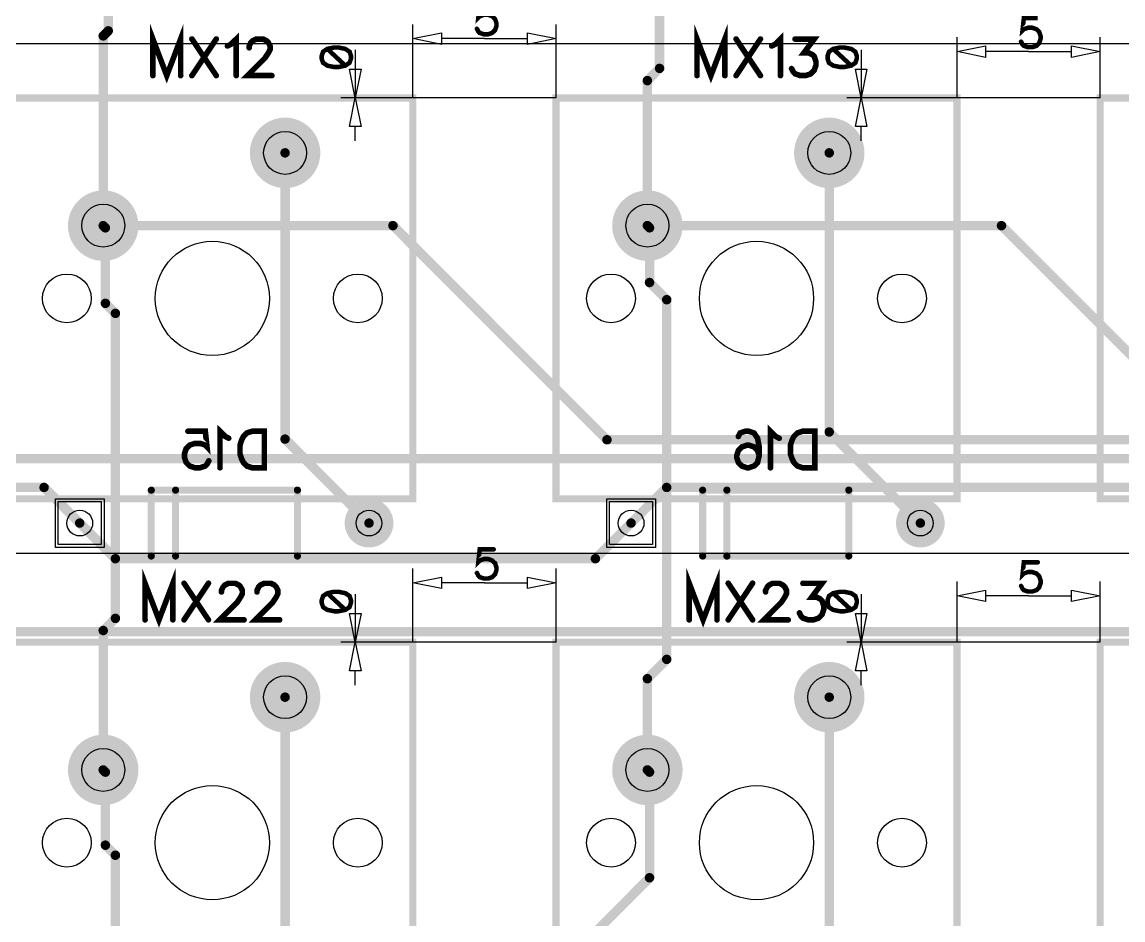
# Model space of a CAD drawing. Extents: x -0.36 to 9.09, y -0.26 to 3.18.
# Drawn here: x 1.51 to 3.023, y 0.917 to 2.152 of the extents above; entities that cross this region are included whole.
import ezdxf

# ---------------------------------------------------------------- set-up
doc = ezdxf.new("R2010")
doc.units = 0
for name, color, linetype in [('Bottom', 6, 'CONTINUOUS'), ('Bottom_Dimension', 15, 'CONTINUOUS'), ('Bottom_Mask', 10, 'CONTINUOUS'), ('Bottom_Silk', 11, 'CONTINUOUS'), ('Drill_Bottom', 8, 'CONTINUOUS'), ('Drill_Top', 7, 'CONTINUOUS'), ('Top', 5, 'CONTINUOUS'), ('Top_Dimension', 14, 'CONTINUOUS'), ('Top_Mask', 3, 'CONTINUOUS'), ('Top_Silk', 2, 'CONTINUOUS')]:
    doc.layers.add(name, color=color, linetype=linetype)

msp = doc.modelspace()

# ---------------------------------------------------------------- linework, layer by layer
at = {"layer": 'Bottom', "linetype": 'CONTINUOUS', "const_width": 0.013}
for points in [[(1.6286, 2.5277), (1.6286, 2.1394)], [(2.3864, 2.0878), (2.3864, 2.5228)], [(1.6286, 2.1394), (1.6217, 2.1325)], [(1.6217, 2.1325), (1.6217, 1.8717)], [(2.3697, 2.071), (2.3864, 2.0878)], [(2.3697, 1.8717), (2.3697, 2.071)], [(1.8717, 1.5783), (1.8717, 1.9717)], [(2.6197, 1.5881), (2.6197, 1.9717)], [(1.6217, 1.8717), (1.6246, 1.8687)], [(1.6217, 1.8717), (1.6217, 1.8717)], [(2.3697, 1.8717), (2.3697, 1.8717)], [(2.3727, 1.8687), (2.3697, 1.8717)], [(1.6246, 1.8687), (1.6246, 1.7649)], [(2.3727, 1.7935), (2.3727, 1.8687)], [(2.3963, 1.7699), (2.3727, 1.7935)], [(1.6246, 1.7649), (1.6384, 1.7511)], [(2.3963, 1.2756), (2.3963, 1.7699)], [(1.6384, 1.7511), (1.6384, 1.3319)], [(2.7449, 1.4629), (2.6197, 1.5881)], [(1.987, 1.4629), (1.8717, 1.5783)], [(1.6384, 1.3319), (1.6217, 1.3152)], [(1.6217, 1.3152), (1.6217, 1.1236)], [(2.3697, 1.249), (2.3963, 1.2756)], [(2.3697, 1.1236), (2.3697, 1.249)], [(1.8717, 0.8303), (1.8717, 1.2236)], [(2.6197, 0.8401), (2.6197, 1.2236)], [(1.6217, 1.1236), (1.6246, 1.1206)], [(1.6217, 1.1236), (1.6217, 1.1236)], [(1.6246, 1.1206), (1.6246, 1.0202)], [(2.3697, 1.1236), (2.3697, 1.1236)], [(2.3727, 1.1206), (2.3697, 1.1236)], [(2.3727, 0.9754), (2.3727, 1.1206)], [(1.6246, 1.0202), (1.6384, 1.0064)], [(1.6384, 1.0064), (1.6384, 0.5105)], [(2.2732, 0.8759), (2.3727, 0.9754)]]:
    msp.add_lwpolyline(points, dxfattribs=at)
at = {"layer": 'Bottom', "linetype": 'CONTINUOUS'}
for points, const_width in [([(1.6184, 2.1325, 1), (1.6249, 2.1325, 1), (1.6184, 2.1325, 1)], 0.0065), ([(1.6184, 2.1325, 1), (1.6249, 2.1325, 1), (1.6184, 2.1325, 1)], 0.0065), ([(1.6253, 2.1394, 1), (1.6318, 2.1394, 1), (1.6253, 2.1394, 1)], 0.0065), ([(1.6253, 2.1394, 1), (1.6318, 2.1394, 1), (1.6253, 2.1394, 1)], 0.0065), ([(2.3832, 2.0878, 1), (2.3897, 2.0878, 1), (2.3832, 2.0878, 1)], 0.0065), ([(2.3832, 2.0878, 1), (2.3897, 2.0878, 1), (2.3832, 2.0878, 1)], 0.0065), ([(2.3664, 2.071, 1), (2.3729, 2.071, 1), (2.3664, 2.071, 1)], 0.0065), ([(2.3664, 2.071, 1), (2.3729, 2.071, 1), (2.3664, 2.071, 1)], 0.0065), ([(1.8939, 1.9717, 1), (1.8494, 1.9717, 1), (1.8939, 1.9717, 1)], 0.0445), ([(2.6419, 1.9717, 1), (2.5974, 1.9717, 1), (2.6419, 1.9717, 1)], 0.0445), ([(1.8684, 1.9717, 1), (1.8749, 1.9717, 1), (1.8684, 1.9717, 1)], 0.0065), ([(2.6164, 1.9717, 1), (2.6229, 1.9717, 1), (2.6164, 1.9717, 1)], 0.0065), ([(1.6439, 1.8717, 1), (1.5994, 1.8717, 1), (1.6439, 1.8717, 1)], 0.0445), ([(2.3919, 1.8717, 1), (2.3474, 1.8717, 1), (2.3919, 1.8717, 1)], 0.0445), ([(1.6184, 1.8717, 1), (1.6249, 1.8717, 1), (1.6184, 1.8717, 1)], 0.0065), ([(1.6184, 1.8717, 1), (1.6249, 1.8717, 1), (1.6184, 1.8717, 1)], 0.0065), ([(1.6184, 1.8717, 1), (1.6249, 1.8717, 1), (1.6184, 1.8717, 1)], 0.0065), ([(2.3664, 1.8717, 1), (2.3729, 1.8717, 1), (2.3664, 1.8717, 1)], 0.0065), ([(2.3664, 1.8717, 1), (2.3729, 1.8717, 1), (2.3664, 1.8717, 1)], 0.0065), ([(2.3664, 1.8717, 1), (2.3729, 1.8717, 1), (2.3664, 1.8717, 1)], 0.0065), ([(1.6214, 1.8687, 1), (1.6279, 1.8687, 1), (1.6214, 1.8687, 1)], 0.0065), ([(1.6214, 1.8687, 1), (1.6279, 1.8687, 1), (1.6214, 1.8687, 1)], 0.0065), ([(2.3694, 1.8687, 1), (2.3759, 1.8687, 1), (2.3694, 1.8687, 1)], 0.0065), ([(2.3694, 1.8687, 1), (2.3759, 1.8687, 1), (2.3694, 1.8687, 1)], 0.0065), ([(2.3694, 1.7935, 1), (2.3759, 1.7935, 1), (2.3694, 1.7935, 1)], 0.0065), ([(2.3694, 1.7935, 1), (2.3759, 1.7935, 1), (2.3694, 1.7935, 1)], 0.0065), ([(1.6214, 1.7649, 1), (1.6279, 1.7649, 1), (1.6214, 1.7649, 1)], 0.0065), ([(1.6214, 1.7649, 1), (1.6279, 1.7649, 1), (1.6214, 1.7649, 1)], 0.0065), ([(2.393, 1.7699, 1), (2.3995, 1.7699, 1), (2.393, 1.7699, 1)], 0.0065), ([(2.393, 1.7699, 1), (2.3995, 1.7699, 1), (2.393, 1.7699, 1)], 0.0065), ([(1.6352, 1.7511, 1), (1.6417, 1.7511, 1), (1.6352, 1.7511, 1)], 0.0065), ([(1.6352, 1.7511, 1), (1.6417, 1.7511, 1), (1.6352, 1.7511, 1)], 0.0065), ([(2.6164, 1.5881, 1), (2.6229, 1.5881, 1), (2.6164, 1.5881, 1)], 0.0065), ([(2.6164, 1.5881, 1), (2.6229, 1.5881, 1), (2.6164, 1.5881, 1)], 0.0065), ([(1.8684, 1.5783, 1), (1.8749, 1.5783, 1), (1.8684, 1.5783, 1)], 0.0065), ([(1.8684, 1.5783, 1), (1.8749, 1.5783, 1), (1.8684, 1.5783, 1)], 0.0065), ([(2.0018, 1.4629, 1), (1.9723, 1.4629, 1), (2.0018, 1.4629, 1)], 0.0295), ([(2.7597, 1.4629, 1), (2.7301, 1.4629, 1), (2.7597, 1.4629, 1)], 0.0295), ([(1.9838, 1.4629, 1), (1.9903, 1.4629, 1), (1.9838, 1.4629, 1)], 0.0065), ([(2.7417, 1.4629, 1), (2.7482, 1.4629, 1), (2.7417, 1.4629, 1)], 0.0065), ([(1.6352, 1.3319, 1), (1.6417, 1.3319, 1), (1.6352, 1.3319, 1)], 0.0065), ([(1.6352, 1.3319, 1), (1.6417, 1.3319, 1), (1.6352, 1.3319, 1)], 0.0065), ([(1.6184, 1.3152, 1), (1.6249, 1.3152, 1), (1.6184, 1.3152, 1)], 0.0065), ([(1.6184, 1.3152, 1), (1.6249, 1.3152, 1), (1.6184, 1.3152, 1)], 0.0065), ([(2.393, 1.2756, 1), (2.3995, 1.2756, 1), (2.393, 1.2756, 1)], 0.0065), ([(2.393, 1.2756, 1), (2.3995, 1.2756, 1), (2.393, 1.2756, 1)], 0.0065), ([(1.8939, 1.2236, 1), (1.8494, 1.2236, 1), (1.8939, 1.2236, 1)], 0.0445), ([(2.6419, 1.2236, 1), (2.5974, 1.2236, 1), (2.6419, 1.2236, 1)], 0.0445), ([(2.3664, 1.249, 1), (2.3729, 1.249, 1), (2.3664, 1.249, 1)], 0.0065), ([(2.3664, 1.249, 1), (2.3729, 1.249, 1), (2.3664, 1.249, 1)], 0.0065), ([(1.8684, 1.2236, 1), (1.8749, 1.2236, 1), (1.8684, 1.2236, 1)], 0.0065), ([(2.6164, 1.2236, 1), (2.6229, 1.2236, 1), (2.6164, 1.2236, 1)], 0.0065), ([(1.6439, 1.1236, 1), (1.5994, 1.1236, 1), (1.6439, 1.1236, 1)], 0.0445), ([(2.3919, 1.1236, 1), (2.3474, 1.1236, 1), (2.3919, 1.1236, 1)], 0.0445), ([(1.6184, 1.1236, 1), (1.6249, 1.1236, 1), (1.6184, 1.1236, 1)], 0.0065), ([(1.6184, 1.1236, 1), (1.6249, 1.1236, 1), (1.6184, 1.1236, 1)], 0.0065), ([(1.6184, 1.1236, 1), (1.6249, 1.1236, 1), (1.6184, 1.1236, 1)], 0.0065), ([(1.6214, 1.1206, 1), (1.6279, 1.1206, 1), (1.6214, 1.1206, 1)], 0.0065), ([(1.6214, 1.1206, 1), (1.6279, 1.1206, 1), (1.6214, 1.1206, 1)], 0.0065), ([(2.3664, 1.1236, 1), (2.3729, 1.1236, 1), (2.3664, 1.1236, 1)], 0.0065), ([(2.3664, 1.1236, 1), (2.3729, 1.1236, 1), (2.3664, 1.1236, 1)], 0.0065), ([(2.3664, 1.1236, 1), (2.3729, 1.1236, 1), (2.3664, 1.1236, 1)], 0.0065), ([(2.3694, 1.1206, 1), (2.3759, 1.1206, 1), (2.3694, 1.1206, 1)], 0.0065), ([(2.3694, 1.1206, 1), (2.3759, 1.1206, 1), (2.3694, 1.1206, 1)], 0.0065), ([(1.6214, 1.0202, 1), (1.6279, 1.0202, 1), (1.6214, 1.0202, 1)], 0.0065), ([(1.6214, 1.0202, 1), (1.6279, 1.0202, 1), (1.6214, 1.0202, 1)], 0.0065), ([(1.6352, 1.0064, 1), (1.6417, 1.0064, 1), (1.6352, 1.0064, 1)], 0.0065), ([(1.6352, 1.0064, 1), (1.6417, 1.0064, 1), (1.6352, 1.0064, 1)], 0.0065), ([(2.3694, 0.9754, 1), (2.3759, 0.9754, 1), (2.3694, 0.9754, 1)], 0.0065), ([(2.3694, 0.9754, 1), (2.3759, 0.9754, 1), (2.3694, 0.9754, 1)], 0.0065)]:
    msp.add_lwpolyline(points, format="xyb", dxfattribs=dict(at, const_width=const_width))
for points in [[(1.6189, 1.4334), (1.5599, 1.4334), (1.5599, 1.4925), (1.6189, 1.4925), (1.6189, 1.4334)], [(2.3768, 1.4334), (2.3177, 1.4334), (2.3177, 1.4925), (2.3768, 1.4925), (2.3768, 1.4334)]]:
    msp.add_lwpolyline(points, dxfattribs=at)
at = {"layer": 'Bottom_Dimension', "linetype": 'CONTINUOUS'}
for points in [[(4.8073, 2.1214), (-0.2707, 2.1214)], [(4.8073, 2.1214), (-0.2067, 2.1214)], [(4.8073, 1.4213), (-0.2707, 1.4213)]]:
    msp.add_lwpolyline(points, dxfattribs=at)
at = {"layer": 'Bottom_Mask', "linetype": 'CONTINUOUS'}
for points, const_width in [([(1.8959, 1.9717, 1), (1.8474, 1.9717, 1), (1.8959, 1.9717, 1)], 0.0484), ([(1.8474, 1.9717, 1), (1.8959, 1.9717, 1), (1.8474, 1.9717, 1)], 0.0484), ([(2.6439, 1.9717, 1), (2.5955, 1.9717, 1), (2.6439, 1.9717, 1)], 0.0484), ([(2.5955, 1.9717, 1), (2.6439, 1.9717, 1), (2.5955, 1.9717, 1)], 0.0484), ([(1.6459, 1.8717, 1), (1.5974, 1.8717, 1), (1.6459, 1.8717, 1)], 0.0484), ([(1.5974, 1.8717, 1), (1.6459, 1.8717, 1), (1.5974, 1.8717, 1)], 0.0484), ([(2.3939, 1.8717, 1), (2.3455, 1.8717, 1), (2.3939, 1.8717, 1)], 0.0484), ([(2.3455, 1.8717, 1), (2.3939, 1.8717, 1), (2.3455, 1.8717, 1)], 0.0484), ([(2.0038, 1.4629, 1), (1.9703, 1.4629, 1), (2.0038, 1.4629, 1)], 0.0335), ([(1.9703, 1.4629, 1), (2.0038, 1.4629, 1), (1.9703, 1.4629, 1)], 0.0335), ([(2.7616, 1.4629, 1), (2.7282, 1.4629, 1), (2.7616, 1.4629, 1)], 0.0335), ([(2.7282, 1.4629, 1), (2.7616, 1.4629, 1), (2.7282, 1.4629, 1)], 0.0335), ([(1.8959, 1.2236, 1), (1.8474, 1.2236, 1), (1.8959, 1.2236, 1)], 0.0484), ([(1.8474, 1.2236, 1), (1.8959, 1.2236, 1), (1.8474, 1.2236, 1)], 0.0484), ([(2.6439, 1.2236, 1), (2.5955, 1.2236, 1), (2.6439, 1.2236, 1)], 0.0484), ([(2.5955, 1.2236, 1), (2.6439, 1.2236, 1), (2.5955, 1.2236, 1)], 0.0484), ([(1.6459, 1.1236, 1), (1.5974, 1.1236, 1), (1.6459, 1.1236, 1)], 0.0484), ([(1.5974, 1.1236, 1), (1.6459, 1.1236, 1), (1.5974, 1.1236, 1)], 0.0484), ([(2.3939, 1.1236, 1), (2.3455, 1.1236, 1), (2.3939, 1.1236, 1)], 0.0484), ([(2.3455, 1.1236, 1), (2.3939, 1.1236, 1), (2.3455, 1.1236, 1)], 0.0484)]:
    msp.add_lwpolyline(points, format="xyb", dxfattribs=dict(at, const_width=const_width))
for points in [[(1.6229, 1.4295), (1.5559, 1.4295), (1.5559, 1.4964), (1.6229, 1.4964), (1.6229, 1.4295)], [(2.3807, 1.4295), (2.3138, 1.4295), (2.3138, 1.4964), (2.3807, 1.4964), (2.3807, 1.4295)]]:
    msp.add_lwpolyline(points, dxfattribs=at)
at = {"layer": 'Bottom_Silk', "linetype": 'CONTINUOUS'}
for points, const_width in [([(1.7381, 1.5891), (1.762, 1.5891), (1.7643, 1.5676), (1.762, 1.57), (1.7548, 1.5724), (1.7477, 1.5724), (1.7405, 1.57), (1.7357, 1.5652), (1.7333, 1.558), (1.7333, 1.5533), (1.7357, 1.5461), (1.7405, 1.5413), (1.7477, 1.5389), (1.7548, 1.5389), (1.762, 1.5413), (1.7643, 1.5437), (1.7668, 1.5485)], 0.0077), ([(1.7942, 1.5795), (1.7894, 1.582), (1.7822, 1.5891), (1.7822, 1.5389)], 0.0077), ([(1.8431, 1.5891), (1.8431, 1.5389), (1.8264, 1.5389), (1.8192, 1.5413), (1.8144, 1.5461), (1.812, 1.5509), (1.8097, 1.558), (1.8097, 1.57), (1.812, 1.5772), (1.8144, 1.582), (1.8192, 1.5868), (1.8264, 1.5891), (1.8431, 1.5891)], 0.0077), ([(2.4948, 1.582), (2.4971, 1.5867), (2.5043, 1.5891), (2.5091, 1.5891), (2.5163, 1.5867), (2.5211, 1.5795), (2.5234, 1.5676), (2.5234, 1.5556), (2.5211, 1.5461), (2.5163, 1.5413), (2.5091, 1.5389), (2.5067, 1.5389), (2.4996, 1.5413), (2.4948, 1.5461), (2.4924, 1.5533), (2.4924, 1.5556), (2.4948, 1.5628), (2.4996, 1.5676), (2.5067, 1.57), (2.5091, 1.57), (2.5163, 1.5676), (2.5211, 1.5628), (2.5234, 1.5556)], 0.0077), ([(2.5509, 1.5795), (2.5461, 1.582), (2.5389, 1.5891), (2.5389, 1.5389)], 0.0077), ([(2.5998, 1.5891), (2.5998, 1.5389), (2.5831, 1.5389), (2.5759, 1.5413), (2.5711, 1.5461), (2.5687, 1.5509), (2.5663, 1.558), (2.5663, 1.57), (2.5687, 1.5772), (2.5711, 1.582), (2.5759, 1.5868), (2.5831, 1.5891), (2.5998, 1.5891)], 0.0077), ([(1.6877, 1.5082), (1.6877, 1.4176)], 0.0098), ([(1.6877, 1.5082), (1.8887, 1.5082)], 0.0098), ([(1.7211, 1.5082), (1.7211, 1.4176)], 0.0098), ([(1.8887, 1.5082), (1.8887, 1.4176)], 0.0098), ([(2.4456, 1.5082), (2.4456, 1.4176)], 0.0098), ([(2.4456, 1.5082), (2.6466, 1.5082)], 0.0098), ([(2.479, 1.5082), (2.479, 1.4176)], 0.0098), ([(2.6466, 1.5082), (2.6466, 1.4176)], 0.0098), ([(1.6877, 1.4176), (1.8887, 1.4176)], 0.0098), ([(2.4456, 1.4176), (2.6466, 1.4176)], 0.0098)]:
    msp.add_lwpolyline(points, dxfattribs=dict(at, const_width=const_width))
for points, const_width in [([(1.7362, 1.5891, 1), (1.74, 1.5891, 1), (1.7362, 1.5891, 1)], 0.0039), ([(1.8412, 1.5891, 1), (1.8451, 1.5891, 1), (1.8412, 1.5891, 1)], 0.0039), ([(2.5979, 1.5891, 1), (2.6017, 1.5891, 1), (2.5979, 1.5891, 1)], 0.0039), ([(1.7923, 1.5795, 1), (1.7961, 1.5795, 1), (1.7923, 1.5795, 1)], 0.0039), ([(2.4928, 1.582, 1), (2.4967, 1.582, 1), (2.4928, 1.582, 1)], 0.0039), ([(2.5489, 1.5795, 1), (2.5528, 1.5795, 1), (2.5489, 1.5795, 1)], 0.0039), ([(2.5215, 1.5556, 1), (2.5254, 1.5556, 1), (2.5215, 1.5556, 1)], 0.0039), ([(1.7649, 1.5485, 1), (1.7687, 1.5485, 1), (1.7649, 1.5485, 1)], 0.0039), ([(1.7803, 1.5389, 1), (1.7841, 1.5389, 1), (1.7803, 1.5389, 1)], 0.0039), ([(2.5369, 1.5389, 1), (2.5408, 1.5389, 1), (2.5369, 1.5389, 1)], 0.0039), ([(1.6853, 1.5082, 1), (1.6902, 1.5082, 1), (1.6853, 1.5082, 1)], 0.0049), ([(1.6853, 1.5082, 1), (1.6902, 1.5082, 1), (1.6853, 1.5082, 1)], 0.0049), ([(1.7187, 1.5082, 1), (1.7236, 1.5082, 1), (1.7187, 1.5082, 1)], 0.0049), ([(1.8862, 1.5082, 1), (1.8911, 1.5082, 1), (1.8862, 1.5082, 1)], 0.0049), ([(1.8862, 1.5082, 1), (1.8911, 1.5082, 1), (1.8862, 1.5082, 1)], 0.0049), ([(2.4432, 1.5082, 1), (2.4481, 1.5082, 1), (2.4432, 1.5082, 1)], 0.0049), ([(2.4432, 1.5082, 1), (2.4481, 1.5082, 1), (2.4432, 1.5082, 1)], 0.0049), ([(2.4765, 1.5082, 1), (2.4815, 1.5082, 1), (2.4765, 1.5082, 1)], 0.0049), ([(2.6441, 1.5082, 1), (2.649, 1.5082, 1), (2.6441, 1.5082, 1)], 0.0049), ([(2.6441, 1.5082, 1), (2.649, 1.5082, 1), (2.6441, 1.5082, 1)], 0.0049), ([(1.6853, 1.4176, 1), (1.6902, 1.4176, 1), (1.6853, 1.4176, 1)], 0.0049), ([(1.6853, 1.4176, 1), (1.6902, 1.4176, 1), (1.6853, 1.4176, 1)], 0.0049), ([(1.7187, 1.4176, 1), (1.7236, 1.4176, 1), (1.7187, 1.4176, 1)], 0.0049), ([(1.8862, 1.4176, 1), (1.8911, 1.4176, 1), (1.8862, 1.4176, 1)], 0.0049), ([(1.8862, 1.4176, 1), (1.8911, 1.4176, 1), (1.8862, 1.4176, 1)], 0.0049), ([(2.4432, 1.4176, 1), (2.4481, 1.4176, 1), (2.4432, 1.4176, 1)], 0.0049), ([(2.4432, 1.4176, 1), (2.4481, 1.4176, 1), (2.4432, 1.4176, 1)], 0.0049), ([(2.4765, 1.4176, 1), (2.4815, 1.4176, 1), (2.4765, 1.4176, 1)], 0.0049), ([(2.6441, 1.4176, 1), (2.649, 1.4176, 1), (2.6441, 1.4176, 1)], 0.0049), ([(2.6441, 1.4176, 1), (2.649, 1.4176, 1), (2.6441, 1.4176, 1)], 0.0049)]:
    msp.add_lwpolyline(points, format="xyb", dxfattribs=dict(at, const_width=const_width))
at = {"layer": 'Drill_Bottom'}
for centre, radius in [((1.8717, 1.9717), 0.0295), ((2.6197, 1.9717), 0.0295), ((1.6217, 1.8717), 0.0295), ((2.3697, 1.8717), 0.0295), ((1.7717, 1.7717), 0.0785), ((2.5197, 1.7717), 0.0785), ((1.5717, 1.7717), 0.0335), ((1.9717, 1.7717), 0.0335), ((2.3197, 1.7717), 0.0335), ((2.7197, 1.7717), 0.0335), ((1.5894, 1.4629), 0.0177), ((1.987, 1.4629), 0.0177), ((2.3473, 1.4629), 0.0177), ((2.7449, 1.4629), 0.0177), ((1.8717, 1.2236), 0.0295), ((2.6197, 1.2236), 0.0295), ((1.6217, 1.1236), 0.0295), ((2.3697, 1.1236), 0.0295), ((1.7717, 1.0236), 0.0785), ((2.5197, 1.0236), 0.0785), ((1.5717, 1.0236), 0.0335), ((1.9717, 1.0236), 0.0335), ((2.3197, 1.0236), 0.0335), ((2.7197, 1.0236), 0.0335)]:
    msp.add_circle(centre, radius, dxfattribs=at)
at = {"layer": 'Drill_Top'}
for centre, radius in [((1.8717, 1.9717), 0.0295), ((2.6197, 1.9717), 0.0295), ((1.6217, 1.8717), 0.0295), ((2.3697, 1.8717), 0.0295), ((1.7717, 1.7717), 0.0785), ((2.5197, 1.7717), 0.0785), ((1.5717, 1.7717), 0.0335), ((1.9717, 1.7717), 0.0335), ((2.3197, 1.7717), 0.0335), ((2.7197, 1.7717), 0.0335), ((1.5894, 1.4629), 0.0177), ((1.987, 1.4629), 0.0177), ((2.3473, 1.4629), 0.0177), ((2.7449, 1.4629), 0.0177), ((1.8717, 1.2236), 0.0295), ((2.6197, 1.2236), 0.0295), ((1.6217, 1.1236), 0.0295), ((2.3697, 1.1236), 0.0295), ((1.7717, 1.0236), 0.0785), ((2.5197, 1.0236), 0.0785), ((1.5717, 1.0236), 0.0335), ((1.9717, 1.0236), 0.0335), ((2.3197, 1.0236), 0.0335), ((2.7197, 1.0236), 0.0335)]:
    msp.add_circle(centre, radius, dxfattribs=at)
at = {"layer": 'Top', "linetype": 'CONTINUOUS'}
for points, const_width in [([(1.8939, 1.9717, 1), (1.8494, 1.9717, 1), (1.8939, 1.9717, 1)], 0.0445), ([(2.6419, 1.9717, 1), (2.5974, 1.9717, 1), (2.6419, 1.9717, 1)], 0.0445), ([(1.6439, 1.8717, 1), (1.5994, 1.8717, 1), (1.6439, 1.8717, 1)], 0.0445), ([(2.3919, 1.8717, 1), (2.3474, 1.8717, 1), (2.3919, 1.8717, 1)], 0.0445), ([(1.6184, 1.8717, 1), (1.6249, 1.8717, 1), (1.6184, 1.8717, 1)], 0.0065), ([(2.0167, 1.8717, 1), (2.0232, 1.8717, 1), (2.0167, 1.8717, 1)], 0.0065), ([(2.0167, 1.8717, 1), (2.0232, 1.8717, 1), (2.0167, 1.8717, 1)], 0.0065), ([(2.3664, 1.8717, 1), (2.3729, 1.8717, 1), (2.3664, 1.8717, 1)], 0.0065), ([(2.8532, 1.8717, 1), (2.8597, 1.8717, 1), (2.8532, 1.8717, 1)], 0.0065), ([(2.8532, 1.8717, 1), (2.8597, 1.8717, 1), (2.8532, 1.8717, 1)], 0.0065), ([(2.3109, 1.5774, 1), (2.3174, 1.5774, 1), (2.3109, 1.5774, 1)], 0.0065), ([(2.3109, 1.5774, 1), (2.3174, 1.5774, 1), (2.3109, 1.5774, 1)], 0.0065), ([(1.5371, 1.5119, 1), (1.5436, 1.5119, 1), (1.5371, 1.5119, 1)], 0.0065), ([(1.5371, 1.5119, 1), (1.5436, 1.5119, 1), (1.5371, 1.5119, 1)], 0.0065), ([(2.393, 1.5119, 1), (2.3995, 1.5119, 1), (2.393, 1.5119, 1)], 0.0065), ([(2.393, 1.5119, 1), (2.3995, 1.5119, 1), (2.393, 1.5119, 1)], 0.0065), ([(2.0018, 1.4629, 1), (1.9723, 1.4629, 1), (2.0018, 1.4629, 1)], 0.0295), ([(2.7597, 1.4629, 1), (2.7301, 1.4629, 1), (2.7597, 1.4629, 1)], 0.0295), ([(1.5861, 1.4629, 1), (1.5926, 1.4629, 1), (1.5861, 1.4629, 1)], 0.0065), ([(1.5861, 1.4629, 1), (1.5926, 1.4629, 1), (1.5861, 1.4629, 1)], 0.0065), ([(2.344, 1.4629, 1), (2.3505, 1.4629, 1), (2.344, 1.4629, 1)], 0.0065), ([(2.344, 1.4629, 1), (2.3505, 1.4629, 1), (2.344, 1.4629, 1)], 0.0065), ([(1.6352, 1.4139, 1), (1.6417, 1.4139, 1), (1.6352, 1.4139, 1)], 0.0065), ([(1.6352, 1.4139, 1), (1.6417, 1.4139, 1), (1.6352, 1.4139, 1)], 0.0065), ([(2.295, 1.4139, 1), (2.3015, 1.4139, 1), (2.295, 1.4139, 1)], 0.0065), ([(2.295, 1.4139, 1), (2.3015, 1.4139, 1), (2.295, 1.4139, 1)], 0.0065), ([(1.8939, 1.2236, 1), (1.8494, 1.2236, 1), (1.8939, 1.2236, 1)], 0.0445), ([(2.6419, 1.2236, 1), (2.5974, 1.2236, 1), (2.6419, 1.2236, 1)], 0.0445), ([(1.6439, 1.1236, 1), (1.5994, 1.1236, 1), (1.6439, 1.1236, 1)], 0.0445), ([(2.3919, 1.1236, 1), (2.3474, 1.1236, 1), (2.3919, 1.1236, 1)], 0.0445)]:
    msp.add_lwpolyline(points, format="xyb", dxfattribs=dict(at, const_width=const_width))
at = {"layer": 'Top', "linetype": 'CONTINUOUS', "const_width": 0.013}
for points in [[(1.6217, 1.8717), (2.02, 1.8717)], [(2.02, 1.8717), (2.3142, 1.5774)], [(2.3697, 1.8717), (2.8565, 1.8717)], [(2.8565, 1.8717), (3.121, 1.6071)], [(2.3142, 1.5774), (5.0513, 1.5774)], [(1.1476, 1.5514), (4.9773, 1.5514)], [(1.5404, 1.5119), (0.9101, 1.5119)], [(1.5894, 1.4629), (1.5404, 1.5119)], [(2.3963, 1.5119), (2.3473, 1.4629)], [(3.0463, 1.5119), (2.3963, 1.5119)], [(1.6384, 1.4139), (1.5894, 1.4629)], [(2.3473, 1.4629), (2.2983, 1.4139)], [(2.2983, 1.4139), (1.6384, 1.4139)], [(0.3238, 1.3136), (4.4423, 1.3136)]]:
    msp.add_lwpolyline(points, dxfattribs=at)
at = {"layer": 'Top', "linetype": 'CONTINUOUS'}
for points in [[(1.6189, 1.4334), (1.5599, 1.4334), (1.5599, 1.4925), (1.6189, 1.4925), (1.6189, 1.4334)], [(2.3768, 1.4334), (2.3177, 1.4334), (2.3177, 1.4925), (2.3768, 1.4925), (2.3768, 1.4334)]]:
    msp.add_lwpolyline(points, dxfattribs=at)
at = {"layer": 'Top_Dimension', "linetype": 'CONTINUOUS', "const_width": 0.0062}
for points in [[(2.1583, 2.1748), (2.1392, 2.1748), (2.1373, 2.1576), (2.1392, 2.1595), (2.145, 2.1615), (2.1507, 2.1615), (2.1564, 2.1595), (2.1603, 2.1557), (2.1622, 2.15), (2.1622, 2.1462), (2.1603, 2.1404), (2.1564, 2.1366), (2.1507, 2.1347), (2.145, 2.1347), (2.1392, 2.1366), (2.1373, 2.1385), (2.1354, 2.1423)], [(2.9063, 2.157), (2.8872, 2.157), (2.8853, 2.1398), (2.8872, 2.1417), (2.893, 2.1437), (2.8987, 2.1437), (2.9044, 2.1417), (2.9083, 2.1379), (2.9102, 2.1322), (2.9102, 2.1284), (2.9083, 2.1226), (2.9044, 2.1188), (2.8987, 2.1169), (2.893, 2.1169), (2.8872, 2.1188), (2.8853, 2.1207), (2.8834, 2.1245)], [(1.922, 2.1012), (1.9239, 2.0955), (1.9297, 2.0916), (1.9392, 2.0897), (1.945, 2.0897), (1.9545, 2.0916), (1.9603, 2.0955), (1.9622, 2.1012), (1.9622, 2.105), (1.9603, 2.1107), (1.9545, 2.1146), (1.945, 2.1165), (1.9392, 2.1165), (1.9297, 2.1146), (1.9239, 2.1107), (1.922, 2.105), (1.922, 2.1012)], [(2.6174, 2.1012), (2.6193, 2.0955), (2.625, 2.0916), (2.6346, 2.0897), (2.6403, 2.0897), (2.6499, 2.0916), (2.6556, 2.0955), (2.6575, 2.1012), (2.6575, 2.105), (2.6556, 2.1107), (2.6499, 2.1146), (2.6403, 2.1165), (2.6346, 2.1165), (2.625, 2.1146), (2.6193, 2.1107), (2.6174, 2.105), (2.6174, 2.1012)], [(1.9297, 2.1146), (1.9545, 2.0916)], [(2.625, 2.1146), (2.6499, 2.0916)], [(2.1583, 1.4268), (2.1392, 1.4268), (2.1373, 1.4096), (2.1392, 1.4115), (2.145, 1.4135), (2.1507, 1.4135), (2.1564, 1.4115), (2.1603, 1.4077), (2.1622, 1.402), (2.1622, 1.3982), (2.1603, 1.3924), (2.1564, 1.3886), (2.1507, 1.3867), (2.145, 1.3867), (2.1392, 1.3886), (2.1373, 1.3905), (2.1354, 1.3943)], [(2.9063, 1.409), (2.8872, 1.409), (2.8853, 1.3918), (2.8872, 1.3937), (2.893, 1.3956), (2.8987, 1.3956), (2.9044, 1.3937), (2.9083, 1.3899), (2.9102, 1.3841), (2.9102, 1.3803), (2.9083, 1.3746), (2.9044, 1.3707), (2.8987, 1.3688), (2.893, 1.3688), (2.8872, 1.3707), (2.8853, 1.3727), (2.8834, 1.3765)], [(1.922, 1.3532), (1.9239, 1.3474), (1.9297, 1.3436), (1.9392, 1.3417), (1.945, 1.3417), (1.9545, 1.3436), (1.9603, 1.3474), (1.9622, 1.3532), (1.9622, 1.357), (1.9603, 1.3627), (1.9545, 1.3665), (1.945, 1.3685), (1.9392, 1.3685), (1.9297, 1.3665), (1.9239, 1.3627), (1.922, 1.357), (1.922, 1.3532)], [(1.9297, 1.3665), (1.9545, 1.3436)], [(2.6174, 1.3532), (2.6193, 1.3474), (2.625, 1.3436), (2.6346, 1.3417), (2.6403, 1.3417), (2.6499, 1.3436), (2.6556, 1.3474), (2.6575, 1.3532), (2.6575, 1.357), (2.6556, 1.3627), (2.6499, 1.3665), (2.6403, 1.3685), (2.6346, 1.3685), (2.625, 1.3665), (2.6193, 1.3627), (2.6174, 1.357), (2.6174, 1.3532)], [(2.625, 1.3665), (2.6499, 1.3436)]]:
    msp.add_lwpolyline(points, dxfattribs=at)
at = {"layer": 'Top_Dimension', "linetype": 'CONTINUOUS'}
for points in [[(2.0472, 2.0472), (2.0472, 2.1483)], [(2.0472, 2.1287), (2.0866, 2.1365), (2.0866, 2.1208), (2.0472, 2.1287)], [(2.2441, 2.1287), (2.2047, 2.1208), (2.2047, 2.1365), (2.2441, 2.1287)], [(2.2441, 2.0472), (2.2441, 2.1483)], [(4.8073, 2.1214), (-0.2116, 2.1214)], [(2.1457, 2.1287), (2.0866, 2.1287)], [(2.1457, 2.1287), (2.2047, 2.1287)], [(2.7953, 2.0472), (2.7953, 2.1305)], [(2.9921, 2.0472), (2.9921, 2.1305)], [(1.9682, 2.1134), (1.9682, 2.0472)], [(1.9682, 2.1063), (1.9682, 2.0866)], [(2.6635, 2.1134), (2.6635, 2.0472)], [(2.6635, 2.1063), (2.6635, 2.0866)], [(2.7953, 2.1108), (2.8346, 2.1187), (2.8346, 2.103), (2.7953, 2.1108)], [(2.8937, 2.1108), (2.8346, 2.1108)], [(2.8937, 2.1108), (2.9528, 2.1108)], [(2.9921, 2.1108), (2.9528, 2.103), (2.9528, 2.1187), (2.9921, 2.1108)], [(1.9682, 2.0472), (1.9603, 2.0866), (1.9761, 2.0866), (1.9682, 2.0472)], [(2.6635, 2.0472), (2.6557, 2.0866), (2.6714, 2.0866), (2.6635, 2.0472)], [(2.0472, 2.0472), (1.9485, 2.0472)], [(2.2441, 2.0472), (1.9485, 2.0472)], [(1.9682, 2.0472), (1.9761, 2.0079), (1.9603, 2.0079), (1.9682, 2.0472)], [(1.9682, 2.0472), (1.9682, 2.0472)], [(2.7953, 2.0472), (2.6439, 2.0472)], [(2.9921, 2.0472), (2.6439, 2.0472)], [(2.6635, 2.0472), (2.6714, 2.0079), (2.6557, 2.0079), (2.6635, 2.0472)], [(2.6635, 2.0472), (2.6635, 2.0472)], [(1.9682, 1.9882), (1.9682, 2.0079)], [(2.6635, 1.9882), (2.6635, 2.0079)], [(4.8073, 1.4213), (-0.2116, 1.4213)], [(2.0472, 1.2992), (2.0472, 1.4003)], [(2.2441, 1.2992), (2.2441, 1.4003)], [(2.0472, 1.3806), (2.0866, 1.3885), (2.0866, 1.3728), (2.0472, 1.3806)], [(2.1457, 1.3806), (2.0866, 1.3806)], [(2.1457, 1.3806), (2.2047, 1.3806)], [(2.2441, 1.3806), (2.2047, 1.3728), (2.2047, 1.3885), (2.2441, 1.3806)], [(2.7953, 1.2992), (2.7953, 1.3825)], [(2.9921, 1.2992), (2.9921, 1.3825)], [(1.9682, 1.3654), (1.9682, 1.2992)], [(2.6635, 1.3654), (2.6635, 1.2992)], [(2.7953, 1.3628), (2.8346, 1.3707), (2.8346, 1.3549), (2.7953, 1.3628)], [(2.8937, 1.3628), (2.8346, 1.3628)], [(2.8937, 1.3628), (2.9528, 1.3628)], [(2.9921, 1.3628), (2.9528, 1.3549), (2.9528, 1.3707), (2.9921, 1.3628)], [(1.9682, 1.3583), (1.9682, 1.3386)], [(2.6635, 1.3583), (2.6635, 1.3386)], [(1.9682, 1.2992), (1.9603, 1.3386), (1.9761, 1.3386), (1.9682, 1.2992)], [(2.6635, 1.2992), (2.6557, 1.3386), (2.6714, 1.3386), (2.6635, 1.2992)], [(2.0472, 1.2992), (1.9485, 1.2992)], [(2.2441, 1.2992), (1.9485, 1.2992)], [(1.9682, 1.2992), (1.9761, 1.2598), (1.9603, 1.2598), (1.9682, 1.2992)], [(1.9682, 1.2992), (1.9682, 1.2992)], [(2.7953, 1.2992), (2.6439, 1.2992)], [(2.9921, 1.2992), (2.6439, 1.2992)], [(2.6635, 1.2992), (2.6714, 1.2598), (2.6557, 1.2598), (2.6635, 1.2992)], [(2.6635, 1.2992), (2.6635, 1.2992)], [(1.9682, 1.2402), (1.9682, 1.2598)], [(2.6635, 1.2402), (2.6635, 1.2598)]]:
    msp.add_lwpolyline(points, dxfattribs=at)
at = {"layer": 'Top_Dimension', "linetype": 'CONTINUOUS', "const_width": 0.0031}
for points in [[(2.1338, 2.1423, 1), (2.1369, 2.1423, 1), (2.1338, 2.1423, 1)], [(2.8818, 2.1245, 1), (2.8849, 2.1245, 1), (2.8818, 2.1245, 1)], [(1.9205, 2.1012, 1), (1.9236, 2.1012, 1), (1.9205, 2.1012, 1)], [(1.9281, 2.1146, 1), (1.9312, 2.1146, 1), (1.9281, 2.1146, 1)], [(2.6158, 2.1012, 1), (2.6189, 2.1012, 1), (2.6158, 2.1012, 1)], [(2.6235, 2.1146, 1), (2.6266, 2.1146, 1), (2.6235, 2.1146, 1)], [(1.953, 2.0916, 1), (1.9561, 2.0916, 1), (1.953, 2.0916, 1)], [(2.6483, 2.0916, 1), (2.6514, 2.0916, 1), (2.6483, 2.0916, 1)], [(2.1568, 1.4268, 1), (2.1599, 1.4268, 1), (2.1568, 1.4268, 1)], [(2.9048, 1.409, 1), (2.9079, 1.409, 1), (2.9048, 1.409, 1)], [(2.1338, 1.3943, 1), (2.1369, 1.3943, 1), (2.1338, 1.3943, 1)], [(2.8818, 1.3765, 1), (2.8849, 1.3765, 1), (2.8818, 1.3765, 1)], [(1.9281, 1.3665, 1), (1.9312, 1.3665, 1), (1.9281, 1.3665, 1)], [(2.6235, 1.3665, 1), (2.6266, 1.3665, 1), (2.6235, 1.3665, 1)], [(1.9205, 1.3532, 1), (1.9236, 1.3532, 1), (1.9205, 1.3532, 1)], [(2.6158, 1.3532, 1), (2.6189, 1.3532, 1), (2.6158, 1.3532, 1)], [(1.953, 1.3436, 1), (1.9561, 1.3436, 1), (1.953, 1.3436, 1)], [(2.6483, 1.3436, 1), (2.6514, 1.3436, 1), (2.6483, 1.3436, 1)]]:
    msp.add_lwpolyline(points, format="xyb", dxfattribs=at)
at = {"layer": 'Top_Mask', "linetype": 'CONTINUOUS'}
for points, const_width in [([(1.8959, 1.9717, 1), (1.8474, 1.9717, 1), (1.8959, 1.9717, 1)], 0.0484), ([(1.8474, 1.9717, 1), (1.8959, 1.9717, 1), (1.8474, 1.9717, 1)], 0.0484), ([(2.6439, 1.9717, 1), (2.5955, 1.9717, 1), (2.6439, 1.9717, 1)], 0.0484), ([(2.5955, 1.9717, 1), (2.6439, 1.9717, 1), (2.5955, 1.9717, 1)], 0.0484), ([(1.6459, 1.8717, 1), (1.5974, 1.8717, 1), (1.6459, 1.8717, 1)], 0.0484), ([(1.5974, 1.8717, 1), (1.6459, 1.8717, 1), (1.5974, 1.8717, 1)], 0.0484), ([(2.3939, 1.8717, 1), (2.3455, 1.8717, 1), (2.3939, 1.8717, 1)], 0.0484), ([(2.3455, 1.8717, 1), (2.3939, 1.8717, 1), (2.3455, 1.8717, 1)], 0.0484), ([(2.0038, 1.4629, 1), (1.9703, 1.4629, 1), (2.0038, 1.4629, 1)], 0.0335), ([(1.9703, 1.4629, 1), (2.0038, 1.4629, 1), (1.9703, 1.4629, 1)], 0.0335), ([(2.7616, 1.4629, 1), (2.7282, 1.4629, 1), (2.7616, 1.4629, 1)], 0.0335), ([(2.7282, 1.4629, 1), (2.7616, 1.4629, 1), (2.7282, 1.4629, 1)], 0.0335), ([(1.8959, 1.2236, 1), (1.8474, 1.2236, 1), (1.8959, 1.2236, 1)], 0.0484), ([(1.8474, 1.2236, 1), (1.8959, 1.2236, 1), (1.8474, 1.2236, 1)], 0.0484), ([(2.6439, 1.2236, 1), (2.5955, 1.2236, 1), (2.6439, 1.2236, 1)], 0.0484), ([(2.5955, 1.2236, 1), (2.6439, 1.2236, 1), (2.5955, 1.2236, 1)], 0.0484), ([(1.6459, 1.1236, 1), (1.5974, 1.1236, 1), (1.6459, 1.1236, 1)], 0.0484), ([(1.5974, 1.1236, 1), (1.6459, 1.1236, 1), (1.5974, 1.1236, 1)], 0.0484), ([(2.3939, 1.1236, 1), (2.3455, 1.1236, 1), (2.3939, 1.1236, 1)], 0.0484), ([(2.3455, 1.1236, 1), (2.3939, 1.1236, 1), (2.3455, 1.1236, 1)], 0.0484)]:
    msp.add_lwpolyline(points, format="xyb", dxfattribs=dict(at, const_width=const_width))
for points in [[(1.6229, 1.4295), (1.5559, 1.4295), (1.5559, 1.4964), (1.6229, 1.4964), (1.6229, 1.4295)], [(2.3807, 1.4295), (2.3138, 1.4295), (2.3138, 1.4964), (2.3807, 1.4964), (2.3807, 1.4295)]]:
    msp.add_lwpolyline(points, dxfattribs=at)
at = {"layer": 'Top_Silk', "linetype": 'CONTINUOUS'}
for points, const_width in [([(1.7281, 2.0779), (1.7281, 2.1282), (1.709, 2.0779), (1.6899, 2.1282), (1.6899, 2.0779)], 0.0077), ([(2.4762, 2.0779), (2.4762, 2.1282), (2.457, 2.0779), (2.4379, 2.1282), (2.4379, 2.0779)], 0.0077), ([(1.7925, 2.1186), (1.7973, 2.121), (1.8045, 2.1281), (1.8045, 2.0779)], 0.0077), ([(2.5405, 2.1186), (2.5453, 2.121), (2.5525, 2.1281), (2.5525, 2.0779)], 0.0077), ([(1.7436, 2.1282), (1.7771, 2.0779)], 0.0077), ([(1.7771, 2.1282), (1.7436, 2.0779)], 0.0077), ([(1.8224, 2.1162), (1.8224, 2.1186), (1.8247, 2.1234), (1.8271, 2.1258), (1.8319, 2.1281), (1.8415, 2.1281), (1.8462, 2.1258), (1.8486, 2.1234), (1.851, 2.1186), (1.851, 2.1138), (1.8486, 2.109), (1.8439, 2.1019), (1.8199, 2.0779), (1.8534, 2.0779)], 0.0077), ([(2.4916, 2.1282), (2.5251, 2.0779)], 0.0077), ([(2.5251, 2.1282), (2.4916, 2.0779)], 0.0077), ([(2.5728, 2.1281), (2.599, 2.1281), (2.5847, 2.109), (2.5919, 2.109), (2.5966, 2.1066), (2.599, 2.1043), (2.6015, 2.0971), (2.6015, 2.0923), (2.599, 2.0851), (2.5943, 2.0803), (2.5871, 2.0779), (2.5799, 2.0779), (2.5728, 2.0803), (2.5704, 2.0828), (2.568, 2.0875)], 0.0077), ([(1.4961, 2.0472), (2.0472, 2.0472), (2.0472, 1.4961), (1.4961, 1.4961), (1.4961, 2.0472)], 0.0098), ([(2.2441, 2.0472), (2.7953, 2.0472), (2.7953, 1.4961), (2.2441, 1.4961), (2.2441, 2.0472)], 0.0098), ([(2.9921, 2.0472), (3.5433, 2.0472), (3.5433, 1.4961), (2.9921, 1.4961), (2.9921, 2.0472)], 0.0098), ([(1.7174, 1.3299), (1.7174, 1.3802), (1.6983, 1.3299), (1.6791, 1.3802), (1.6791, 1.3299)], 0.0077), ([(2.4654, 1.3299), (2.4654, 1.3802), (2.4463, 1.3299), (2.4272, 1.3802), (2.4272, 1.3299)], 0.0077), ([(1.7328, 1.3802), (1.7663, 1.3299)], 0.0077), ([(1.7663, 1.3802), (1.7328, 1.3299)], 0.0077), ([(1.7842, 1.3682), (1.7842, 1.3705), (1.7866, 1.3753), (1.7889, 1.3777), (1.7937, 1.3801), (1.8033, 1.3801), (1.8081, 1.3777), (1.8104, 1.3753), (1.8129, 1.3705), (1.8129, 1.3658), (1.8104, 1.361), (1.8057, 1.3538), (1.7817, 1.3299), (1.8152, 1.3299)], 0.0077), ([(1.8331, 1.3682), (1.8331, 1.3705), (1.8355, 1.3753), (1.8379, 1.3777), (1.8427, 1.3801), (1.8522, 1.3801), (1.857, 1.3777), (1.8594, 1.3753), (1.8618, 1.3705), (1.8618, 1.3658), (1.8594, 1.361), (1.8546, 1.3538), (1.8307, 1.3299), (1.8642, 1.3299)], 0.0077), ([(2.4808, 1.3802), (2.5143, 1.3299)], 0.0077), ([(2.5143, 1.3802), (2.4808, 1.3299)], 0.0077), ([(2.5322, 1.3682), (2.5322, 1.3705), (2.5346, 1.3753), (2.537, 1.3777), (2.5418, 1.3801), (2.5513, 1.3801), (2.5561, 1.3777), (2.5585, 1.3753), (2.5609, 1.3705), (2.5609, 1.3658), (2.5585, 1.361), (2.5537, 1.3538), (2.5298, 1.3299), (2.5633, 1.3299)], 0.0077), ([(2.5835, 1.3801), (2.6098, 1.3801), (2.5955, 1.361), (2.6026, 1.361), (2.6074, 1.3586), (2.6098, 1.3562), (2.6122, 1.349), (2.6122, 1.3443), (2.6098, 1.3371), (2.605, 1.3323), (2.5978, 1.3299), (2.5907, 1.3299), (2.5835, 1.3323), (2.5811, 1.3347), (2.5787, 1.3395)], 0.0077), ([(1.4961, 1.2992), (2.0472, 1.2992), (2.0472, 0.748), (1.4961, 0.748), (1.4961, 1.2992)], 0.0098), ([(2.2441, 1.2992), (2.7953, 1.2992), (2.7953, 0.748), (2.2441, 0.748), (2.2441, 1.2992)], 0.0098), ([(2.9921, 1.2992), (3.5433, 1.2992), (3.5433, 0.748), (2.9921, 0.748), (2.9921, 1.2992)], 0.0098)]:
    msp.add_lwpolyline(points, dxfattribs=dict(at, const_width=const_width))
at = {"layer": 'Top_Silk', "linetype": 'CONTINUOUS', "const_width": 0.0039}
for points in [[(1.7416, 2.1282, 1), (1.7455, 2.1282, 1), (1.7416, 2.1282, 1)], [(1.7751, 2.1282, 1), (1.779, 2.1282, 1), (1.7751, 2.1282, 1)], [(1.7906, 2.1186, 1), (1.7944, 2.1186, 1), (1.7906, 2.1186, 1)], [(1.8204, 2.1162, 1), (1.8243, 2.1162, 1), (1.8204, 2.1162, 1)], [(2.4897, 2.1282, 1), (2.4935, 2.1282, 1), (2.4897, 2.1282, 1)], [(2.5232, 2.1282, 1), (2.527, 2.1282, 1), (2.5232, 2.1282, 1)], [(2.5386, 2.1186, 1), (2.5425, 2.1186, 1), (2.5386, 2.1186, 1)], [(2.5708, 2.1281, 1), (2.5747, 2.1281, 1), (2.5708, 2.1281, 1)], [(2.566, 2.0875, 1), (2.5699, 2.0875, 1), (2.566, 2.0875, 1)], [(1.688, 2.0779, 1), (1.6918, 2.0779, 1), (1.688, 2.0779, 1)], [(1.7262, 2.0779, 1), (1.7301, 2.0779, 1), (1.7262, 2.0779, 1)], [(1.7416, 2.0779, 1), (1.7455, 2.0779, 1), (1.7416, 2.0779, 1)], [(1.7751, 2.0779, 1), (1.779, 2.0779, 1), (1.7751, 2.0779, 1)], [(1.8026, 2.0779, 1), (1.8064, 2.0779, 1), (1.8026, 2.0779, 1)], [(1.8515, 2.0779, 1), (1.8554, 2.0779, 1), (1.8515, 2.0779, 1)], [(2.436, 2.0779, 1), (2.4398, 2.0779, 1), (2.436, 2.0779, 1)], [(2.4742, 2.0779, 1), (2.4781, 2.0779, 1), (2.4742, 2.0779, 1)], [(2.4897, 2.0779, 1), (2.4935, 2.0779, 1), (2.4897, 2.0779, 1)], [(2.5232, 2.0779, 1), (2.527, 2.0779, 1), (2.5232, 2.0779, 1)], [(2.5506, 2.0779, 1), (2.5545, 2.0779, 1), (2.5506, 2.0779, 1)], [(1.7309, 1.3802, 1), (1.7347, 1.3802, 1), (1.7309, 1.3802, 1)], [(1.7644, 1.3802, 1), (1.7682, 1.3802, 1), (1.7644, 1.3802, 1)], [(2.4789, 1.3802, 1), (2.4828, 1.3802, 1), (2.4789, 1.3802, 1)], [(2.5124, 1.3802, 1), (2.5163, 1.3802, 1), (2.5124, 1.3802, 1)], [(2.5816, 1.3801, 1), (2.5855, 1.3801, 1), (2.5816, 1.3801, 1)], [(1.7823, 1.3682, 1), (1.7861, 1.3682, 1), (1.7823, 1.3682, 1)], [(1.8312, 1.3682, 1), (1.835, 1.3682, 1), (1.8312, 1.3682, 1)], [(2.5303, 1.3682, 1), (2.5341, 1.3682, 1), (2.5303, 1.3682, 1)], [(1.6772, 1.3299, 1), (1.6811, 1.3299, 1), (1.6772, 1.3299, 1)], [(1.7154, 1.3299, 1), (1.7193, 1.3299, 1), (1.7154, 1.3299, 1)], [(1.7309, 1.3299, 1), (1.7347, 1.3299, 1), (1.7309, 1.3299, 1)], [(1.7644, 1.3299, 1), (1.7682, 1.3299, 1), (1.7644, 1.3299, 1)], [(1.8133, 1.3299, 1), (1.8172, 1.3299, 1), (1.8133, 1.3299, 1)], [(1.8622, 1.3299, 1), (1.8661, 1.3299, 1), (1.8622, 1.3299, 1)], [(2.4252, 1.3299, 1), (2.4291, 1.3299, 1), (2.4252, 1.3299, 1)], [(2.4635, 1.3299, 1), (2.4673, 1.3299, 1), (2.4635, 1.3299, 1)], [(2.4789, 1.3299, 1), (2.4828, 1.3299, 1), (2.4789, 1.3299, 1)], [(2.5124, 1.3299, 1), (2.5163, 1.3299, 1), (2.5124, 1.3299, 1)], [(2.5613, 1.3299, 1), (2.5652, 1.3299, 1), (2.5613, 1.3299, 1)], [(2.5768, 1.3395, 1), (2.5806, 1.3395, 1), (2.5768, 1.3395, 1)]]:
    msp.add_lwpolyline(points, format="xyb", dxfattribs=at)

doc.saveas('drawing.dxf')
